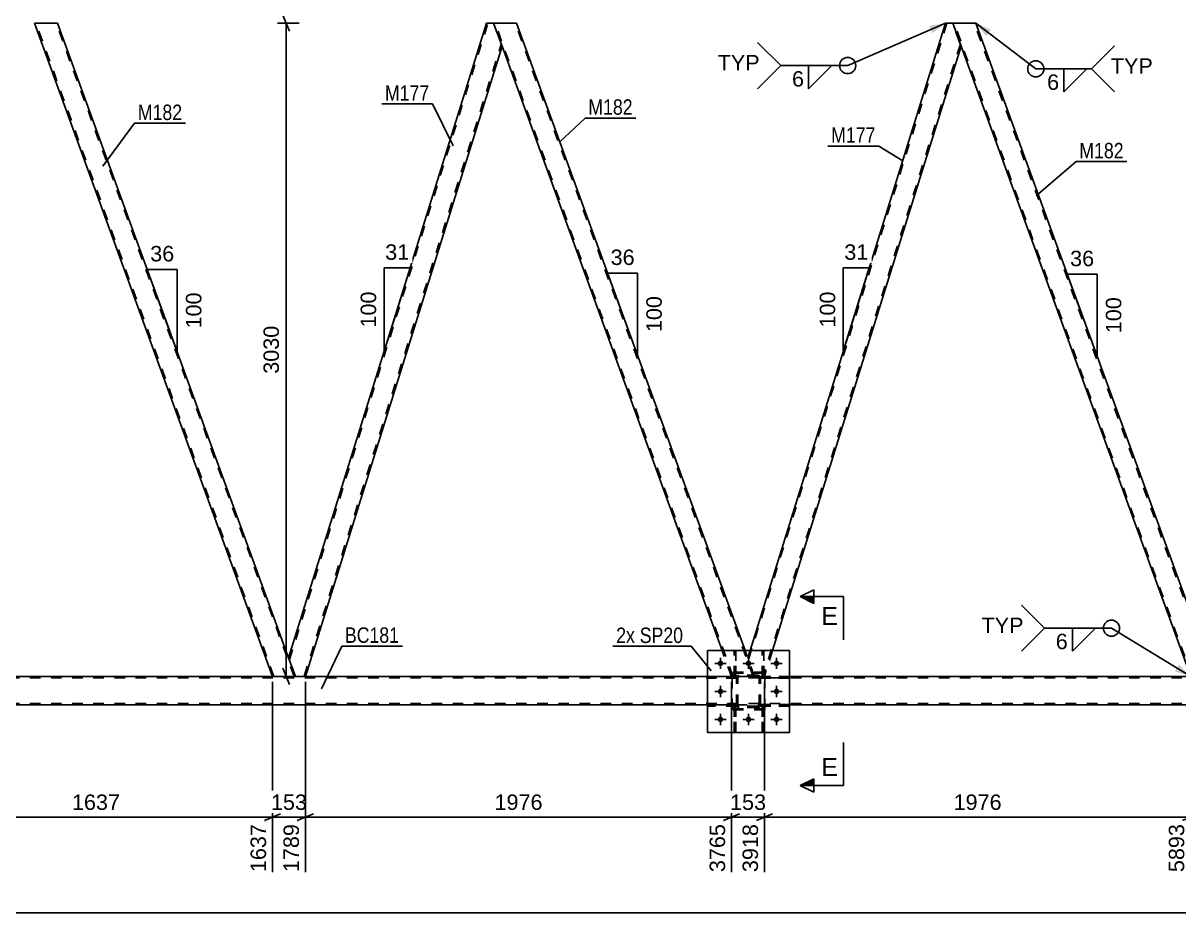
# Model space of a CAD drawing. Header units: millimetres. Extents: x -47 to 794, y -421 to 173.
# Drawn here: x 62.9 to 277.2, y -167.1 to -2 of the extents above; entities that cross this region are included whole.
import ezdxf

# ---------------------------------------------------------------- set-up
doc = ezdxf.new("R2010")
doc.units = ezdxf.units.MM
doc.linetypes.add('DXK_LINE_DOT2', pattern=[3.9198, 1.9599, -1.9599])
doc.linetypes.add('DXK_LINE_DOT3', pattern=[5.9187, 2.979, -0.9799, 0.9799, -0.9799])
doc.styles.add('Arial', font='arial.ttf', dxfattribs={"height": 0.2})
doc.styles.add('Arial Narrow', font='ARIALN.TTF', dxfattribs={"height": 0.2})

# ---------------------------------------------------------------- blocks, each defined once
blk = doc.blocks.new('Bolt-203724041-3542 - 3466')
at = {"linetype": 'Continuous'}
for points in [[(192.7, -120.8, -1), (191.66, -120.8, -1)], [(197.9, -120.8, -1), (196.86, -120.8, -1)], [(203.1, -120.8, -1), (202.06, -120.8, -1)], [(192.7, -126, -1), (191.66, -126, -1)], [(203.1, -126, -1), (202.06, -126, -1)], [(192.7, -131.2, -1), (191.66, -131.2, -1)], [(197.9, -131.2, -1), (196.86, -131.2, -1)], [(203.1, -131.2, -1), (202.06, -131.2, -1)]]:
    blk.add_hatch(color=1, dxfattribs=at).paths.add_polyline_path(points)
at = {"color": 1, "linetype": 'Continuous'}
for p, q in [((192.18, -119.76), (192.18, -121.84)), ((197.38, -119.76), (197.38, -121.84)), ((202.58, -119.76), (202.58, -121.84)), ((193.22, -120.8), (191.14, -120.8)), ((198.42, -120.8), (196.34, -120.8)), ((203.62, -120.8), (201.54, -120.8)), ((193.22, -126), (191.14, -126)), ((192.18, -124.96), (192.18, -127.04)), ((203.62, -126), (201.54, -126)), ((202.58, -124.96), (202.58, -127.04)), ((192.18, -130.16), (192.18, -132.24)), ((197.38, -130.16), (197.38, -132.24)), ((202.58, -130.16), (202.58, -132.24)), ((193.22, -131.2), (191.14, -131.2)), ((198.42, -131.2), (196.34, -131.2)), ((203.62, -131.2), (201.54, -131.2))]:
    blk.add_line(p, q, dxfattribs=at)
blk = doc.blocks.new('Bolt-203724041-3543 - 3466')
at = {"color": 1, "linetype": 'Continuous'}
for p, q in [((192.18, -119.76), (192.18, -120.45)), ((197.38, -119.76), (197.38, -120.45)), ((202.58, -119.76), (202.58, -120.45)), ((191.14, -120.8), (191.83, -120.8)), ((192.18, -121.84), (192.18, -121.14)), ((193.22, -120.8), (192.53, -120.8)), ((196.34, -120.8), (197.03, -120.8)), ((197.38, -121.84), (197.38, -121.14)), ((198.42, -120.8), (197.73, -120.8)), ((201.54, -120.8), (202.23, -120.8)), ((202.58, -121.84), (202.58, -121.14)), ((203.62, -120.8), (202.93, -120.8)), ((191.14, -126), (191.83, -126)), ((192.18, -124.96), (192.18, -125.65)), ((192.18, -127.04), (192.18, -126.34)), ((193.22, -126), (192.53, -126)), ((201.54, -126), (202.23, -126)), ((202.58, -124.96), (202.58, -125.65)), ((202.58, -127.04), (202.58, -126.34)), ((203.62, -126), (202.93, -126)), ((192.18, -130.16), (192.18, -130.85)), ((197.38, -130.16), (197.38, -130.85)), ((202.58, -130.16), (202.58, -130.85)), ((191.14, -131.2), (191.83, -131.2)), ((192.18, -132.24), (192.18, -131.54)), ((193.22, -131.2), (192.53, -131.2)), ((196.34, -131.2), (197.03, -131.2)), ((197.38, -132.24), (197.38, -131.54)), ((198.42, -131.2), (197.73, -131.2)), ((201.54, -131.2), (202.23, -131.2)), ((202.58, -132.24), (202.58, -131.54)), ((203.62, -131.2), (202.93, -131.2))]:
    blk.add_line(p, q, dxfattribs=at)
blk = doc.blocks.new('Part-203724041-3558 - 3466')
at = {"color": 2, "linetype": 'Continuous'}
for p, q in [((189.78, -123.22), (43.64, -123.22)), ((445.19, -123.22), (204.98, -123.22)), ((189.78, -128.5), (43.64, -128.5)), ((445.19, -128.5), (204.98, -128.5))]:
    blk.add_line(p, q, dxfattribs=at)
at = {"color": 7, "linetype": 'DXK_LINE_DOT2'}
for p, q in [((728.53, -123.46), (43.64, -123.46)), ((204.98, -123.22), (189.78, -123.22)), ((728.53, -128.26), (43.64, -128.26)), ((204.98, -128.5), (189.78, -128.5))]:
    blk.add_line(p, q, dxfattribs=at)
blk = doc.blocks.new('Part-203724041-3882 - 3466')
at = {"color": 7, "linetype": 'DXK_LINE_DOT2'}
for p, q in [((234.19, -2), (197.37, -120.12)), ((236.67, -5.88), (200.09, -123.22)), ((197.66, -118.4), (197.23, -119.75)), ((198.5, -123.22), (197.23, -119.75)), ((201.85, -118.4), (200.34, -123.22)), ((200.34, -123.22), (198.5, -123.22))]:
    blk.add_line(p, q, dxfattribs=at)
at = {"color": 2, "linetype": 'Continuous'}
for p, q in [((233.94, -2), (197.66, -118.4)), ((235.25, -2), (233.94, -2)), ((236.8, -6.25), (235.25, -2)), ((236.8, -6.25), (201.85, -118.4))]:
    blk.add_line(p, q, dxfattribs=at)
blk = doc.blocks.new('Part-203724041-3922 - 3466')
at = {"color": 2, "linetype": 'Continuous'}
for p, q in [((154.38, -2), (150.12, -2)), ((154.38, -2), (196.74, -118.4)), ((192.48, -118.4), (151.67, -6.25))]:
    blk.add_line(p, q, dxfattribs=at)
at = {"color": 7, "linetype": 'DXK_LINE_DOT2'}
for p, q in [((150.12, -2), (151.67, -6.25)), ((194.5, -123.22), (150.38, -2)), ((150.38, -2), (150.4, -2)), ((198.24, -123.22), (154.12, -2)), ((194.24, -123.22), (192.48, -118.4)), ((198.5, -123.22), (196.74, -118.4)), ((198.5, -123.22), (194.24, -123.22))]:
    blk.add_line(p, q, dxfattribs=at)
blk = doc.blocks.new('Part-203724041-3807 - 3466')
at = {"color": 2, "linetype": 'Continuous'}
for p, q in [((204.98, -118.4), (189.78, -118.4)), ((189.78, -133.6), (189.78, -118.4)), ((204.98, -133.6), (204.98, -118.4)), ((204.98, -133.6), (189.78, -133.6))]:
    blk.add_line(p, q, dxfattribs=at)
blk = doc.blocks.new('Part-203724041-3812 - 3466')
at = {"color": 7, "linetype": 'DXK_LINE_DOT2'}
for p, q in [((189.78, -118.4), (204.98, -118.4)), ((189.78, -118.4), (189.78, -133.6)), ((204.98, -118.4), (204.98, -133.6)), ((189.78, -133.6), (204.98, -133.6))]:
    blk.add_line(p, q, dxfattribs=at)
blk = doc.blocks.new('Part-203724041-3813 - 3466')
at = {"color": 7, "linetype": 'DXK_LINE_DOT2'}
for p, q in [((199.58, -123.55), (199.58, -123.23)), ((199.58, -123.23), (204.98, -123.23)), ((204.98, -123.55), (199.58, -123.55)), ((200.18, -123.55), (200.18, -123.23)), ((204.98, -123.23), (204.98, -123.55))]:
    blk.add_line(p, q, dxfattribs=at)
blk = doc.blocks.new('Part-203724041-3814 - 3466')
at = {"color": 7, "linetype": 'DXK_LINE_DOT2'}
for p, q in [((199.58, -128.75), (199.58, -128.43)), ((199.58, -128.43), (204.98, -128.43)), ((200.18, -128.75), (200.18, -128.43)), ((204.98, -128.43), (204.98, -128.75)), ((204.98, -128.75), (199.58, -128.75))]:
    blk.add_line(p, q, dxfattribs=at)
blk = doc.blocks.new('Part-203724041-3815 - 3466')
at = {"color": 7, "linetype": 'DXK_LINE_DOT2'}
for p, q in [((195.18, -123.23), (189.78, -123.23)), ((189.78, -123.55), (189.78, -123.23)), ((195.18, -123.55), (189.78, -123.55)), ((194.58, -123.55), (194.58, -123.23)), ((195.18, -123.23), (195.18, -123.55))]:
    blk.add_line(p, q, dxfattribs=at)
blk = doc.blocks.new('Part-203724041-3816 - 3466')
at = {"color": 7, "linetype": 'DXK_LINE_DOT2'}
for p, q in [((195.18, -128.43), (189.78, -128.43)), ((189.78, -128.75), (189.78, -128.43)), ((194.58, -128.75), (194.58, -128.43)), ((195.18, -128.43), (195.18, -128.75)), ((195.18, -128.75), (189.78, -128.75))]:
    blk.add_line(p, q, dxfattribs=at)
blk = doc.blocks.new('Part-203724041-3817 - 3466')
at = {"color": 2, "linetype": 'Continuous'}
for p, q in [((199.93, -118.4), (199.93, -118.39)), ((200.25, -118.39), (199.93, -118.39)), ((200.25, -118.4), (200.25, -118.39))]:
    blk.add_line(p, q, dxfattribs=at)
at = {"color": 7, "linetype": 'DXK_LINE_DOT2'}
for p, q in [((199.93, -123.24), (199.93, -118.4)), ((200.25, -123.24), (200.25, -118.4)), ((199.93, -122.64), (200.25, -122.64)), ((200.25, -123.24), (199.93, -123.24))]:
    blk.add_line(p, q, dxfattribs=at)
blk = doc.blocks.new('Part-203724041-3818 - 3466')
at = {"color": 2, "linetype": 'Continuous'}
for p, q in [((194.73, -118.4), (194.73, -118.39)), ((195.05, -118.39), (194.73, -118.39)), ((195.05, -118.4), (195.05, -118.39))]:
    blk.add_line(p, q, dxfattribs=at)
at = {"color": 7, "linetype": 'DXK_LINE_DOT2'}
for p, q in [((194.73, -123.24), (194.73, -118.4)), ((195.05, -123.24), (195.05, -118.4)), ((194.73, -122.64), (195.05, -122.64)), ((195.05, -123.24), (194.73, -123.24))]:
    blk.add_line(p, q, dxfattribs=at)
blk = doc.blocks.new('Part-203724041-3819 - 3466')
at = {"color": 7, "linetype": 'DXK_LINE_DOT2'}
for p, q in [((200.25, -128.76), (199.93, -128.76)), ((199.93, -128.76), (199.93, -133.59)), ((199.93, -129.36), (200.25, -129.36)), ((200.25, -133.59), (200.25, -128.76)), ((199.93, -133.59), (200.25, -133.59))]:
    blk.add_line(p, q, dxfattribs=at)
blk = doc.blocks.new('Part-203724041-3820 - 3466')
at = {"color": 7, "linetype": 'DXK_LINE_DOT2'}
for p, q in [((195.05, -128.76), (194.73, -128.76)), ((194.73, -128.76), (194.73, -133.59)), ((194.73, -129.36), (195.05, -129.36)), ((195.05, -133.59), (195.05, -128.76)), ((194.73, -133.59), (195.05, -133.59))]:
    blk.add_line(p, q, dxfattribs=at)
blk = doc.blocks.new('Part-203724041-3821 - 3466')
at = {"color": 7, "linetype": 'DXK_LINE_DOT2'}
for p, q in [((195.18, -123.48), (195.22, -123.29)), ((195.22, -123.29), (195.18, -123.48)), ((195.18, -128.52), (195.18, -123.48)), ((195.42, -123.48), (195.44, -123.38)), ((195.42, -128.52), (195.42, -123.48)), ((195.44, -123.38), (195.49, -123.31)), ((195.48, -123.03), (195.66, -123)), ((195.66, -123), (195.48, -123.03)), ((195.49, -123.31), (195.57, -123.25)), ((195.57, -123.25), (195.66, -123.24)), ((199.1, -123), (195.66, -123)), ((195.66, -123.24), (199.1, -123.24)), ((199.1, -123), (199.28, -123.03)), ((199.28, -123.03), (199.1, -123)), ((199.1, -123.24), (199.19, -123.25)), ((199.19, -123.25), (199.27, -123.31)), ((199.27, -123.31), (199.32, -123.38)), ((199.32, -123.38), (199.34, -123.48)), ((199.34, -128.52), (199.34, -123.48)), ((199.54, -123.29), (199.58, -123.48)), ((199.58, -123.48), (199.54, -123.29)), ((199.58, -128.52), (199.58, -123.48)), ((195.22, -128.7), (195.18, -128.52)), ((195.18, -128.52), (195.22, -128.7)), ((195.44, -128.61), (195.42, -128.52)), ((199.34, -128.52), (199.32, -128.61)), ((199.58, -128.52), (199.54, -128.7)), ((199.54, -128.7), (199.58, -128.52)), ((195.49, -128.69), (195.44, -128.61)), ((195.66, -129), (195.48, -128.96)), ((195.48, -128.96), (195.66, -129)), ((195.57, -128.74), (195.49, -128.69)), ((195.66, -128.76), (195.57, -128.74)), ((199.1, -128.76), (195.66, -128.76)), ((199.1, -129), (195.66, -129)), ((199.19, -128.74), (199.1, -128.76)), ((199.28, -128.96), (199.1, -129)), ((199.1, -129), (199.28, -128.96)), ((199.27, -128.69), (199.19, -128.74)), ((199.32, -128.61), (199.27, -128.69))]:
    blk.add_line(p, q, dxfattribs=at)
at = {"color": 7, "linetype": 'DXK_LINE_DOT3'}
blk.add_line((197.38, -126), (197.38, -126), dxfattribs=at)
at = {"color": 7, "linetype": 'DXK_LINE_DOT2'}
for centre, start, end in [((195.66, -123.48), 112.5, 157.5), ((195.66, -123.48), 112.5, 157.5), ((199.1, -123.48), 22.5, 67.5), ((199.1, -123.48), 22.5, 67.5), ((195.66, -128.52), 202.5, 247.5), ((195.66, -128.52), 202.5, 247.5), ((199.1, -128.52), 292.5, 337.5), ((199.1, -128.52), 292.5, 337.5)]:
    blk.add_arc(centre, 0.48, start, end, dxfattribs=at)
blk = doc.blocks.new('Part-203724041-3822 - 3466')
at = {"color": 7, "linetype": 'DXK_LINE_DOT2'}
for p, q in [((204.98, -123.23), (199.58, -123.23)), ((199.58, -123.23), (199.58, -123.55)), ((199.58, -123.55), (204.98, -123.55)), ((200.18, -123.55), (200.18, -123.23)), ((204.98, -123.55), (204.98, -123.23))]:
    blk.add_line(p, q, dxfattribs=at)
blk = doc.blocks.new('Part-203724041-3823 - 3466')
at = {"color": 7, "linetype": 'DXK_LINE_DOT2'}
for p, q in [((204.98, -128.43), (199.58, -128.43)), ((199.58, -128.43), (199.58, -128.75)), ((200.18, -128.75), (200.18, -128.43)), ((204.98, -128.75), (204.98, -128.43)), ((199.58, -128.75), (204.98, -128.75))]:
    blk.add_line(p, q, dxfattribs=at)
blk = doc.blocks.new('Part-203724041-3824 - 3466')
at = {"color": 7, "linetype": 'DXK_LINE_DOT2'}
for p, q in [((195.18, -123.23), (189.78, -123.23)), ((189.78, -123.23), (189.78, -123.55)), ((195.18, -123.55), (189.78, -123.55)), ((194.58, -123.55), (194.58, -123.23)), ((195.18, -123.55), (195.18, -123.23))]:
    blk.add_line(p, q, dxfattribs=at)
blk = doc.blocks.new('Part-203724041-3825 - 3466')
at = {"color": 7, "linetype": 'DXK_LINE_DOT2'}
for p, q in [((195.18, -128.43), (189.78, -128.43)), ((189.78, -128.43), (189.78, -128.75)), ((194.58, -128.75), (194.58, -128.43)), ((195.18, -128.75), (195.18, -128.43)), ((195.18, -128.75), (189.78, -128.75))]:
    blk.add_line(p, q, dxfattribs=at)
blk = doc.blocks.new('Part-203724041-3826 - 3466')
at = {"color": 7, "linetype": 'DXK_LINE_DOT2'}
for p, q in [((199.93, -123.24), (199.93, -118.39)), ((199.93, -118.39), (200.25, -118.39)), ((200.25, -118.39), (200.25, -123.24)), ((199.93, -122.64), (200.25, -122.64)), ((200.25, -123.24), (199.93, -123.24))]:
    blk.add_line(p, q, dxfattribs=at)
blk = doc.blocks.new('Part-203724041-3827 - 3466')
at = {"color": 7, "linetype": 'DXK_LINE_DOT2'}
for p, q in [((194.73, -123.24), (194.73, -118.39)), ((194.73, -118.39), (195.05, -118.39)), ((195.05, -118.39), (195.05, -123.24)), ((194.73, -122.64), (195.05, -122.64)), ((195.05, -123.24), (194.73, -123.24))]:
    blk.add_line(p, q, dxfattribs=at)
blk = doc.blocks.new('Part-203724041-3828 - 3466')
at = {"color": 7, "linetype": 'DXK_LINE_DOT2'}
for p, q in [((199.93, -133.59), (199.93, -128.76)), ((199.93, -128.76), (200.25, -128.76)), ((199.93, -129.36), (200.25, -129.36)), ((200.25, -128.76), (200.25, -133.59)), ((200.25, -133.59), (199.93, -133.59))]:
    blk.add_line(p, q, dxfattribs=at)
blk = doc.blocks.new('Part-203724041-3829 - 3466')
at = {"color": 7, "linetype": 'DXK_LINE_DOT2'}
for p, q in [((194.73, -133.59), (194.73, -128.76)), ((194.73, -128.76), (195.05, -128.76)), ((194.73, -129.36), (195.05, -129.36)), ((195.05, -128.76), (195.05, -133.59)), ((195.05, -133.59), (194.73, -133.59))]:
    blk.add_line(p, q, dxfattribs=at)
blk = doc.blocks.new('Part-203724041-3830 - 3466')
at = {"color": 7, "linetype": 'DXK_LINE_DOT2'}
for p, q in [((195.18, -123.48), (195.22, -123.29)), ((195.22, -123.29), (195.18, -123.48)), ((195.18, -128.52), (195.18, -123.48)), ((195.42, -123.48), (195.44, -123.38)), ((195.42, -128.52), (195.42, -123.48)), ((195.44, -123.38), (195.49, -123.31)), ((195.48, -123.03), (195.66, -123)), ((195.66, -123), (195.48, -123.03)), ((195.49, -123.31), (195.57, -123.25)), ((195.57, -123.25), (195.66, -123.24)), ((199.1, -123), (195.66, -123)), ((195.66, -123.24), (199.1, -123.24)), ((199.1, -123), (199.28, -123.03)), ((199.28, -123.03), (199.1, -123)), ((199.1, -123.24), (199.19, -123.25)), ((199.19, -123.25), (199.27, -123.31)), ((199.27, -123.31), (199.32, -123.38)), ((199.32, -123.38), (199.34, -123.48)), ((199.34, -128.52), (199.34, -123.48)), ((199.54, -123.29), (199.58, -123.48)), ((199.58, -123.48), (199.54, -123.29)), ((199.58, -128.52), (199.58, -123.48)), ((195.22, -128.7), (195.18, -128.52)), ((195.18, -128.52), (195.22, -128.7)), ((195.44, -128.61), (195.42, -128.52)), ((199.34, -128.52), (199.32, -128.61)), ((199.58, -128.52), (199.54, -128.7)), ((199.54, -128.7), (199.58, -128.52)), ((195.49, -128.69), (195.44, -128.61)), ((195.66, -129), (195.48, -128.96)), ((195.48, -128.96), (195.66, -129)), ((195.57, -128.74), (195.49, -128.69)), ((195.66, -128.76), (195.57, -128.74)), ((199.1, -128.76), (195.66, -128.76)), ((199.1, -129), (195.66, -129)), ((199.19, -128.74), (199.1, -128.76)), ((199.28, -128.96), (199.1, -129)), ((199.1, -129), (199.28, -128.96)), ((199.27, -128.69), (199.19, -128.74)), ((199.32, -128.61), (199.27, -128.69))]:
    blk.add_line(p, q, dxfattribs=at)
at = {"color": 7, "linetype": 'DXK_LINE_DOT3'}
blk.add_line((197.38, -126), (197.38, -126), dxfattribs=at)
at = {"color": 7, "linetype": 'DXK_LINE_DOT2'}
for centre, start, end in [((195.66, -123.48), 112.5, 157.5), ((195.66, -123.48), 112.5, 157.5), ((199.1, -123.48), 22.5, 67.5), ((199.1, -123.48), 22.5, 67.5), ((195.66, -128.52), 202.5, 247.5), ((195.66, -128.52), 202.5, 247.5), ((199.1, -128.52), 292.5, 337.5), ((199.1, -128.52), 292.5, 337.5)]:
    blk.add_arc(centre, 0.48, start, end, dxfattribs=at)
blk = doc.blocks.new('Part-203724041-3831 - 3466')
at = {"color": 7, "linetype": 'DXK_LINE_DOT2'}
for p, q in [((200.38, -122.46), (194.38, -122.46)), ((194.38, -129.26), (194.38, -122.46)), ((200.38, -129.26), (200.38, -122.46)), ((200.38, -129.26), (194.38, -129.26))]:
    blk.add_line(p, q, dxfattribs=at)
blk = doc.blocks.new('Part-203724041-3832 - 3466')
at = {"color": 7, "linetype": 'DXK_LINE_DOT2'}
for p, q in [((200.38, -122.59), (194.38, -122.59)), ((194.38, -129.39), (194.38, -122.59)), ((200.38, -129.39), (200.38, -122.59)), ((200.38, -129.39), (194.38, -129.39))]:
    blk.add_line(p, q, dxfattribs=at)
blk = doc.blocks.new('Part-203724041-3887 - 3466')
at = {"color": 2, "linetype": 'Continuous'}
for p, q in [((112.1, -119.75), (148.8, -2)), ((150.12, -2), (148.8, -2)), ((150.12, -2), (151.67, -6.25)), ((115.21, -123.22), (151.67, -6.25)), ((113.36, -123.22), (112.1, -119.75))]:
    blk.add_line(p, q, dxfattribs=at)
at = {"color": 7, "linetype": 'DXK_LINE_DOT2'}
for p, q in [((112.24, -120.12), (149.05, -2)), ((114.96, -123.22), (151.53, -5.88)), ((115.21, -123.22), (113.36, -123.22))]:
    blk.add_line(p, q, dxfattribs=at)
blk = doc.blocks.new('Part-203724041-3917 - 3466')
at = {"color": 2, "linetype": 'Continuous'}
for p, q in [((239.51, -2), (235.25, -2)), ((239.51, -2), (282.37, -119.75)), ((279.38, -123.22), (236.8, -6.25))]:
    blk.add_line(p, q, dxfattribs=at)
at = {"color": 7, "linetype": 'DXK_LINE_DOT2'}
for p, q in [((236.53, -5.51), (235.25, -2)), ((279.63, -123.22), (235.51, -2)), ((235.51, -2), (235.53, -2)), ((283.38, -123.22), (239.26, -2)), ((236.8, -6.25), (236.53, -5.51)), ((283.63, -123.22), (282.37, -119.75)), ((283.63, -123.22), (279.38, -123.22))]:
    blk.add_line(p, q, dxfattribs=at)
blk = doc.blocks.new('Part-203724041-3927 - 3466')
at = {"color": 2, "linetype": 'Continuous'}
for p, q in [((109.11, -123.22), (64.99, -2)), ((64.99, -2), (69.24, -2)), ((69.24, -2), (112.1, -119.75))]:
    blk.add_line(p, q, dxfattribs=at)
at = {"color": 7, "linetype": 'DXK_LINE_DOT2'}
for p, q in [((109.36, -123.22), (65.24, -2)), ((65.24, -2), (65.26, -2)), ((113.11, -123.22), (68.99, -2)), ((113.36, -123.22), (112.1, -119.75)), ((113.36, -123.22), (109.11, -123.22))]:
    blk.add_line(p, q, dxfattribs=at)
blk = doc.blocks.new('AngleDimension-203724041-11781 - 3466')
at = {"color": 7, "linetype": 'Continuous'}
for p, q in [((174.28, -56.67), (171.26, -48.38)), ((176.8, -48.38), (171.26, -48.38)), ((176.8, -63.61), (171.26, -48.38)), ((176.8, -63.61), (176.8, -48.38))]:
    blk.add_line(p, q, dxfattribs=at)
at = {"color": 0}
for points in [[(176.85, -47.48), (176.85, -43.28), (171.21, -43.28), (171.21, -47.48)], [(181.9, -52.06), (177.7, -52.06), (177.7, -59.93), (181.9, -59.93)]]:
    blk.add_wipeout(points, dxfattribs=at)
at = {"color": 3, "style": 'Arial'}
blk.add_text('36', height=2.865, dxfattribs=at).set_placement((171.81, -46.88))
blk.add_text('100', height=2.865, rotation=90.0002, dxfattribs=at).set_placement((181.3, -59.33))
blk = doc.blocks.new('AngleDimension-203724041-5139 - 3466')
at = {"color": 7, "linetype": 'Continuous'}
for p, q in [((129.82, -47.42), (134.64, -47.42)), ((129.82, -62.89), (134.64, -47.42)), ((129.82, -62.89), (129.82, -47.42)), ((130.42, -60.99), (134.64, -47.42))]:
    blk.add_line(p, q, dxfattribs=at)
at = {"color": 0}
for points in [[(135.06, -46.52), (135.06, -42.32), (129.41, -42.32), (129.41, -46.52)], [(128.92, -51.22), (124.72, -51.22), (124.72, -59.09), (128.92, -59.09)]]:
    blk.add_wipeout(points, dxfattribs=at)
at = {"color": 3, "style": 'Arial'}
blk.add_text('31', height=2.865, dxfattribs=at).set_placement((130.01, -45.92))
blk.add_text('100', height=2.865, rotation=90.0002, dxfattribs=at).set_placement((128.32, -58.49))
blk = doc.blocks.new('StraightDimension-203724041-3965 - 3466')
at = {"color": 7, "linetype": 'Continuous'}
for p, q in [((109.11, -124.22), (109.11, -159.53)), ((43.64, -129.5), (43.64, -152.86)), ((45.14, -148.74), (42.14, -149.94)), ((43.64, -149.34), (109.11, -149.34)), ((107.61, -149.94), (110.61, -148.74))]:
    blk.add_line(p, q, dxfattribs=at)
at = {"color": 0}
blk.add_wipeout([(81.42, -148.59), (81.42, -144.39), (71.32, -144.39), (71.32, -148.59)], dxfattribs=at)
at = {"color": 0, "linetype": 'Continuous'}
for points in [[(43.04, -150.04), (38.84, -150.04), (38.84, -153.46), (43.04, -153.46)], [(108.51, -150.04), (104.31, -150.04), (104.31, -160.13), (108.51, -160.13)]]:
    blk.add_wipeout(points, dxfattribs=at)
at = {"color": 3, "style": 'Arial'}
blk.add_text('1637', height=2.865, dxfattribs=at).set_placement((71.92, -147.99))
at = {"color": 3, "linetype": 'Continuous', "style": 'Arial'}
for s, height, p in [('0', 2.87, (42.44, -152.86)), ('1637', 2.865, (107.91, -159.53))]:
    blk.add_text(s, height=height, rotation=90.0002, dxfattribs=at).set_placement(p)
blk = doc.blocks.new('StraightDimension-203724041-3980 - 3466')
at = {"color": 7, "linetype": 'Continuous'}
for p, q in [((109.11, -124.22), (109.11, -159.53)), ((115.21, -124.22), (115.21, -159.53)), ((107.61, -149.94), (110.61, -148.74)), ((109.11, -149.34), (115.21, -149.34)), ((116.71, -148.74), (113.71, -149.94))]:
    blk.add_line(p, q, dxfattribs=at)
at = {"color": 0}
blk.add_wipeout([(116.09, -148.59), (116.09, -144.39), (108.22, -144.39), (108.22, -148.59)], dxfattribs=at)
at = {"color": 0, "linetype": 'Continuous'}
blk.add_wipeout([(114.61, -150.04), (110.41, -150.04), (110.41, -160.13), (114.61, -160.13)], dxfattribs=at)
at = {"color": 3, "style": 'Arial'}
blk.add_text('153', height=2.865, dxfattribs=at).set_placement((108.82, -147.99))
at = {"color": 3, "linetype": 'Continuous', "style": 'Arial'}
blk.add_text('1789', height=2.865, rotation=90.0002, dxfattribs=at).set_placement((114.01, -159.53))
blk = doc.blocks.new('StraightDimension-203724041-4004 - 3466')
at = {"color": 7, "linetype": 'Continuous'}
for p, q in [((115.21, -124.22), (115.21, -159.53)), ((194.24, -124.22), (194.24, -159.53)), ((116.71, -148.74), (113.71, -149.94)), ((115.21, -149.34), (194.24, -149.34)), ((192.74, -149.94), (195.74, -148.74))]:
    blk.add_line(p, q, dxfattribs=at)
at = {"color": 0}
blk.add_wipeout([(159.77, -148.59), (159.77, -144.39), (149.68, -144.39), (149.68, -148.59)], dxfattribs=at)
at = {"color": 0, "linetype": 'Continuous'}
blk.add_wipeout([(193.64, -150.04), (189.44, -150.04), (189.44, -160.13), (193.64, -160.13)], dxfattribs=at)
at = {"color": 3, "style": 'Arial'}
blk.add_text('1976', height=2.865, dxfattribs=at).set_placement((150.28, -147.99))
at = {"color": 3, "linetype": 'Continuous', "style": 'Arial'}
blk.add_text('3765', height=2.865, rotation=90.0002, dxfattribs=at).set_placement((193.04, -159.53))
blk = doc.blocks.new('StraightDimension-203724041-4043 - 3466')
at = {"color": 7, "linetype": 'Continuous'}
for p, q in [((200.34, -124.22), (200.34, -159.53)), ((279.38, -124.22), (279.38, -159.53)), ((201.84, -148.74), (198.84, -149.94)), ((200.34, -149.34), (279.38, -149.34)), ((277.88, -149.94), (280.88, -148.74))]:
    blk.add_line(p, q, dxfattribs=at)
at = {"color": 0}
blk.add_wipeout([(244.91, -148.59), (244.91, -144.39), (234.81, -144.39), (234.81, -148.59)], dxfattribs=at)
at = {"color": 0, "linetype": 'Continuous'}
blk.add_wipeout([(278.77, -150.04), (274.57, -150.04), (274.57, -160.13), (278.77, -160.13)], dxfattribs=at)
at = {"color": 3, "style": 'Arial'}
blk.add_text('1976', height=2.865, dxfattribs=at).set_placement((235.41, -147.99))
at = {"color": 3, "linetype": 'Continuous', "style": 'Arial'}
blk.add_text('5893', height=2.865, rotation=90.0002, dxfattribs=at).set_placement((278.18, -159.53))
blk = doc.blocks.new('StraightDimension-203724041-4307 - 3466')
at = {"color": 7, "linetype": 'Continuous'}
for p, q in [((194.24, -124.22), (194.24, -159.53)), ((200.34, -124.22), (200.34, -159.53)), ((192.74, -149.94), (195.74, -148.74)), ((194.24, -149.34), (200.34, -149.34)), ((201.84, -148.74), (198.84, -149.94))]:
    blk.add_line(p, q, dxfattribs=at)
at = {"color": 0}
blk.add_wipeout([(201.23, -148.59), (201.23, -144.39), (193.36, -144.39), (193.36, -148.59)], dxfattribs=at)
at = {"color": 0, "linetype": 'Continuous'}
blk.add_wipeout([(199.74, -150.04), (195.54, -150.04), (195.54, -160.13), (199.74, -160.13)], dxfattribs=at)
at = {"color": 3, "style": 'Arial'}
blk.add_text('153', height=2.865, dxfattribs=at).set_placement((193.96, -147.99))
at = {"color": 3, "linetype": 'Continuous', "style": 'Arial'}
blk.add_text('3918', height=2.865, rotation=90.0002, dxfattribs=at).set_placement((199.14, -159.53))
blk = doc.blocks.new('AngleDimension-203724041-4376 - 3466')
at = {"color": 7, "linetype": 'Continuous'}
for p, q in [((214.96, -47.42), (219.78, -47.42)), ((214.96, -62.89), (219.78, -47.42)), ((214.96, -62.89), (214.96, -47.42)), ((215.55, -60.99), (219.78, -47.42))]:
    blk.add_line(p, q, dxfattribs=at)
at = {"color": 0}
for points in [[(220.19, -46.52), (220.19, -42.32), (214.54, -42.32), (214.54, -46.52)], [(214.06, -51.22), (209.86, -51.22), (209.86, -59.09), (214.06, -59.09)]]:
    blk.add_wipeout(points, dxfattribs=at)
at = {"color": 3, "style": 'Arial'}
blk.add_text('31', height=2.865, dxfattribs=at).set_placement((215.14, -45.92))
blk.add_text('100', height=2.865, rotation=90.0002, dxfattribs=at).set_placement((213.46, -58.49))
blk = doc.blocks.new('StraightDimension-203724041-5165 - 3466')
at = {"color": 7, "linetype": 'Continuous'}
for p, q in [((110.02, -2), (114.05, -2)), ((112.25, -3.5), (111.05, -0.5)), ((111.65, -123.22), (111.65, -2)), ((111.05, -121.72), (112.25, -124.72)), ((99.73, -123.22), (114.05, -123.22))]:
    blk.add_line(p, q, dxfattribs=at)
at = {"color": 0}
blk.add_wipeout([(110.9, -57.56), (106.7, -57.56), (106.7, -67.66), (110.9, -67.66)], dxfattribs=at)
at = {"color": 3, "style": 'Arial'}
blk.add_text('3030', height=2.865, rotation=90.0002, dxfattribs=at).set_placement((110.3, -67.06))
blk = doc.blocks.new('StraightDimension-203724041-5176 - 3466')
at = {"color": 7, "linetype": 'Continuous'}
blk.add_line((-0.64, -167.1), (737.79, -167.1), dxfattribs=at)
blk = doc.blocks.new('AngleDimension-203724041-11766 - 3466')
at = {"color": 7, "linetype": 'Continuous'}
for p, q in [((90.05, -59.17), (85.88, -47.71)), ((91.42, -47.71), (85.88, -47.71)), ((91.42, -62.94), (85.88, -47.71)), ((91.42, -62.94), (91.42, -47.71))]:
    blk.add_line(p, q, dxfattribs=at)
at = {"color": 0}
for points in [[(91.48, -46.81), (91.48, -42.61), (85.83, -42.61), (85.83, -46.81)], [(96.52, -51.39), (92.32, -51.39), (92.32, -59.26), (96.52, -59.26)]]:
    blk.add_wipeout(points, dxfattribs=at)
at = {"color": 3, "style": 'Arial'}
blk.add_text('36', height=2.865, dxfattribs=at).set_placement((86.43, -46.21))
blk.add_text('100', height=2.865, rotation=90.0002, dxfattribs=at).set_placement((95.92, -58.66))
blk = doc.blocks.new('AngleDimension-203724041-11795 - 3466')
at = {"color": 7, "linetype": 'Continuous'}
for p, q in [((258.84, -55.1), (256.47, -48.6)), ((262.01, -48.6), (256.47, -48.6)), ((262.01, -63.82), (256.47, -48.6)), ((262.01, -63.82), (262.01, -48.6))]:
    blk.add_line(p, q, dxfattribs=at)
at = {"color": 0}
for points in [[(262.07, -47.7), (262.07, -43.5), (256.42, -43.5), (256.42, -47.7)], [(267.11, -52.27), (262.91, -52.27), (262.91, -60.14), (267.11, -60.14)]]:
    blk.add_wipeout(points, dxfattribs=at)
at = {"color": 3, "style": 'Arial'}
blk.add_text('36', height=2.865, dxfattribs=at).set_placement((257.02, -47.1))
blk.add_text('100', height=2.865, rotation=90.0002, dxfattribs=at).set_placement((266.51, -59.54))
blk = doc.blocks.new('Mark-203724041-3878 - 3466')
at = {"color": 0}
blk.add_wipeout([(220.92, -24.21), (220.92, -21.21), (212.7, -21.21), (212.7, -24.21)], dxfattribs=at)
blk.add_wipeout([(220.92, -24.21), (220.92, -21.21), (212.7, -21.21), (212.7, -24.21)], dxfattribs=at)
at = {"color": 30, "linetype": 'Continuous'}
for p in [(212.1, -24.81), (226.03, -27.54)]:
    blk.add_line(p, (221.52, -24.81), dxfattribs=at)
at = {"color": 3, "style": 'Arial Narrow'}
blk.add_text('M177', height=2.863, dxfattribs=at).set_placement((212.7, -24.21))
blk = doc.blocks.new('Mark-203724041-3554 - 3466')
at = {"color": 0}
blk.add_wipeout([(132.59, -116.99), (132.59, -113.99), (122.54, -113.99), (122.54, -116.99)], dxfattribs=at)
blk.add_wipeout([(132.59, -116.99), (132.59, -113.99), (122.54, -113.99), (122.54, -116.99)], dxfattribs=at)
at = {"color": 30, "linetype": 'Continuous'}
for p, q in [((118.22, -125.51), (121.94, -117.59)), ((121.94, -117.59), (133.19, -117.59))]:
    blk.add_line(p, q, dxfattribs=at)
at = {"color": 3, "style": 'Arial Narrow'}
blk.add_text('BC181', height=2.863, dxfattribs=at).set_placement((122.54, -116.99))
blk = doc.blocks.new('WeldMark-203724041-11891 - 3466')
at = {"linetype": 'Continuous'}
blk.add_hatch(color=30, dxfattribs=at).paths.add_polyline_path([(241.44, -4.42), (239.51, -2), (242.35, -3.22)])
at = {"color": 30, "linetype": 'Continuous'}
blk.add_line((239.51, -2), (250.65, -10.49), dxfattribs=at)
at = {"color": 3, "linetype": 'Continuous'}
for q in [(265.26, -6.2), (265.26, -14.77)]:
    blk.add_line((260.97, -10.49), q, dxfattribs=at)
blk.add_arc((250.65, -10.49), 1.5, 90, 270, dxfattribs=at)
at = {"color": 0}
blk.add_wipeout([(255.17, -14.59), (255.17, -11.19), (252.55, -11.19), (252.55, -14.59)], dxfattribs=at)
at = {"color": 30, "linetype": 'Continuous'}
blk.add_line((250.65, -10.49), (260.97, -10.49), dxfattribs=at)
at = {"color": 3, "linetype": 'Continuous'}
for p, q in [((255.83, -10.49), (260.11, -10.49)), ((260.11, -10.49), (255.83, -14.77)), ((255.83, -14.77), (255.83, -10.49))]:
    blk.add_line(p, q, dxfattribs=at)
blk.add_arc((250.65, -10.49), 1.5, 270, 90, dxfattribs=at)
at = {"color": 3, "style": 'Arial'}
blk.add_text('6', height=2.87, dxfattribs=at).set_placement((252.75, -14.39))
at = {"color": 0, "linetype": 'Continuous'}
blk.add_wipeout([(272.34, -11.39), (272.34, -8.39), (264.57, -8.39), (264.57, -11.39)], dxfattribs=at)
blk.add_wipeout([(272.34, -11.39), (272.34, -8.39), (264.57, -8.39), (264.57, -11.39)], dxfattribs=at)
at = {"color": 3, "linetype": 'Continuous', "style": 'Arial'}
blk.add_text('TYP', height=2.865, dxfattribs=at).set_placement((264.57, -11.39))
blk = doc.blocks.new('Mark-203724041-3918 - 3466')
at = {"color": 0}
blk.add_wipeout([(175.9, -19.01), (175.9, -16.01), (167.68, -16.01), (167.68, -19.01)], dxfattribs=at)
blk.add_wipeout([(175.9, -19.01), (175.9, -16.01), (167.68, -16.01), (167.68, -19.01)], dxfattribs=at)
at = {"color": 30, "linetype": 'Continuous'}
for p, q in [((162.39, -24.02), (167.08, -19.61)), ((167.08, -19.61), (176.5, -19.61))]:
    blk.add_line(p, q, dxfattribs=at)
at = {"color": 3, "style": 'Arial Narrow'}
blk.add_text('M182', height=2.863, dxfattribs=at).set_placement((167.68, -19.01))
blk = doc.blocks.new('WeldMark-203724041-11878 - 3466')
at = {"linetype": 'Continuous'}
blk.add_hatch(color=30, dxfattribs=at).paths.add_polyline_path([(230.89, -2.51), (233.94, -2), (231.48, -3.88)])
at = {"color": 30, "linetype": 'Continuous'}
blk.add_line((233.94, -2), (215.77, -9.88), dxfattribs=at)
at = {"color": 3, "linetype": 'Continuous'}
for q in [(199.06, -5.6), (199.06, -14.17)]:
    blk.add_line((203.35, -9.88), q, dxfattribs=at)
for start, end in [(90, 270), (270, 90)]:
    blk.add_arc((215.77, -9.88), 1.5, start, end, dxfattribs=at)
at = {"color": 0}
blk.add_wipeout([(207.87, -13.98), (207.87, -10.58), (205.25, -10.58), (205.25, -13.98)], dxfattribs=at)
at = {"color": 30, "linetype": 'Continuous'}
blk.add_line((203.35, -9.88), (215.77, -9.88), dxfattribs=at)
at = {"color": 3, "linetype": 'Continuous'}
for p, q in [((208.53, -9.88), (212.82, -9.88)), ((212.82, -9.88), (208.53, -14.17)), ((208.53, -14.17), (208.53, -9.88))]:
    blk.add_line(p, q, dxfattribs=at)
at = {"color": 3, "style": 'Arial'}
blk.add_text('6', height=2.87, dxfattribs=at).set_placement((205.45, -13.78))
at = {"color": 0, "linetype": 'Continuous'}
blk.add_wipeout([(199.45, -10.78), (199.45, -7.78), (191.67, -7.78), (191.67, -10.78)], dxfattribs=at)
blk.add_wipeout([(199.45, -10.78), (199.45, -7.78), (191.67, -7.78), (191.67, -10.78)], dxfattribs=at)
at = {"color": 3, "linetype": 'Continuous', "style": 'Arial'}
blk.add_text('TYP', height=2.865, dxfattribs=at).set_placement((191.67, -10.78))
blk = doc.blocks.new('Mark-203724041-3883 - 3466')
at = {"color": 0}
blk.add_wipeout([(138.19, -16.4), (138.19, -13.4), (129.96, -13.4), (129.96, -16.4)], dxfattribs=at)
blk.add_wipeout([(138.19, -16.4), (138.19, -13.4), (129.96, -13.4), (129.96, -16.4)], dxfattribs=at)
at = {"color": 30, "linetype": 'Continuous'}
for p in [(129.36, -17), (142.63, -24.75)]:
    blk.add_line(p, (138.79, -17), dxfattribs=at)
at = {"color": 3, "style": 'Arial Narrow'}
blk.add_text('M177', height=2.863, dxfattribs=at).set_placement((129.96, -16.4))
blk = doc.blocks.new('Mark-203724041-3913 - 3466')
at = {"color": 0}
blk.add_wipeout([(266.95, -27.09), (266.95, -24.09), (258.73, -24.09), (258.73, -27.09)], dxfattribs=at)
blk.add_wipeout([(266.95, -27.09), (266.95, -24.09), (258.73, -24.09), (258.73, -27.09)], dxfattribs=at)
at = {"color": 30, "linetype": 'Continuous'}
for p, q in [((250.71, -34.08), (258.13, -27.69)), ((258.13, -27.69), (267.55, -27.69))]:
    blk.add_line(p, q, dxfattribs=at)
at = {"color": 3, "style": 'Arial Narrow'}
blk.add_text('M182', height=2.863, dxfattribs=at).set_placement((258.73, -27.09))
blk = doc.blocks.new('Mark-203724041-3923 - 3466')
at = {"color": 0}
blk.add_wipeout([(92.37, -19.99), (92.37, -16.99), (84.14, -16.99), (84.14, -19.99)], dxfattribs=at)
blk.add_wipeout([(92.37, -19.99), (92.37, -16.99), (84.14, -16.99), (84.14, -19.99)], dxfattribs=at)
at = {"color": 30, "linetype": 'Continuous'}
for p, q in [((77.67, -28.57), (83.54, -20.59)), ((83.54, -20.59), (92.97, -20.59))]:
    blk.add_line(p, q, dxfattribs=at)
at = {"color": 3, "style": 'Arial Narrow'}
blk.add_text('M182', height=2.863, dxfattribs=at).set_placement((84.14, -19.99))
blk = doc.blocks.new('SectionMark-203724041-5215 - 3466')
at = {"linetype": 'Continuous'}
for points in [[(209.48, -108.41), (209.48, -109.66), (206.98, -108.41)], [(209.48, -142.21), (209.48, -143.46), (206.98, -143.46)]]:
    blk.add_hatch(color=6, dxfattribs=at).paths.add_polyline_path(points)
at = {"color": 6, "linetype": 'Continuous'}
for p, q in [((206.98, -108.41), (209.48, -107.16)), ((209.48, -109.66), (209.48, -107.16)), ((214.98, -108.41), (206.98, -108.41)), ((206.98, -108.41), (209.48, -109.66)), ((206.98, -143.46), (209.48, -142.21)), ((214.98, -143.46), (206.98, -143.46)), ((209.48, -144.71), (206.98, -143.46)), ((209.48, -142.21), (209.48, -144.71))]:
    blk.add_line(p, q, dxfattribs=at)
at = {"color": 0, "linetype": 'Continuous'}
for points in [[(213.98, -113.66), (213.98, -110.16), (210.87, -110.16), (210.87, -113.66)], [(213.98, -141.71), (213.98, -138.21), (210.87, -138.21), (210.87, -141.71)]]:
    blk.add_wipeout(points, dxfattribs=at)
at = {"color": 6, "linetype": 'Continuous'}
for p, q in [((214.98, -108.41), (214.98, -116.41)), ((214.98, -143.46), (214.98, -135.46))]:
    blk.add_line(p, q, dxfattribs=at)
at = {"color": 3, "linetype": 'Continuous', "style": 'Arial'}
for p in [(210.87, -113.66), (210.87, -141.71)]:
    blk.add_text('E', height=3.34, dxfattribs=at).set_placement(p)
blk = doc.blocks.new('MarkSet-203724041-5241 - 3466')
at = {"color": 30, "linetype": 'Continuous'}
blk.add_line((190.46, -122.2), (186.75, -117.62), dxfattribs=at)
at = {"color": 0}
blk.add_wipeout([(176.31, -117.02), (176.31, -114.02), (172.84, -114.02), (172.84, -117.02)], dxfattribs=at)
blk.add_wipeout([(176.31, -117.02), (176.31, -114.02), (172.84, -114.02), (172.84, -117.02)], dxfattribs=at)
blk.add_wipeout([(185.25, -117.02), (185.25, -114.02), (177.21, -114.02), (177.21, -117.02)], dxfattribs=at)
blk.add_wipeout([(185.25, -117.02), (185.25, -114.02), (177.21, -114.02), (177.21, -117.02)], dxfattribs=at)
at = {"color": 30, "linetype": 'Continuous'}
blk.add_line((172.24, -117.62), (186.75, -117.62), dxfattribs=at)
at = {"color": 3, "style": 'Arial Narrow'}
for s, p in [('2x', (172.84, -117.02)), ('SP20', (177.21, -117.02))]:
    blk.add_text(s, height=2.863, dxfattribs=at).set_placement(p)
blk = doc.blocks.new('WeldMark-203724041-11904 - 3466')
at = {"linetype": 'Continuous'}
blk.add_hatch(color=30, dxfattribs=at).paths.add_polyline_path([(277.2, -121.02), (279.38, -123.22), (276.42, -122.3)])
at = {"color": 3, "linetype": 'Continuous'}
for q in [(247.98, -109.99), (247.98, -118.56)]:
    blk.add_line((252.26, -114.27), q, dxfattribs=at)
at = {"color": 30, "linetype": 'Continuous'}
blk.add_line((279.38, -123.22), (264.69, -114.27), dxfattribs=at)
at = {"color": 3, "linetype": 'Continuous'}
for start, end in [(90, 270), (270, 90)]:
    blk.add_arc((264.69, -114.27), 1.5, start, end, dxfattribs=at)
at = {"color": 0}
blk.add_wipeout([(256.79, -118.37), (256.79, -114.97), (254.16, -114.97), (254.16, -118.37)], dxfattribs=at)
at = {"color": 30, "linetype": 'Continuous'}
blk.add_line((252.26, -114.27), (264.69, -114.27), dxfattribs=at)
at = {"color": 3, "linetype": 'Continuous'}
for p, q in [((257.44, -114.27), (261.73, -114.27)), ((261.73, -114.27), (257.44, -118.56)), ((257.44, -118.56), (257.44, -114.27))]:
    blk.add_line(p, q, dxfattribs=at)
at = {"color": 3, "style": 'Arial'}
blk.add_text('6', height=2.87, dxfattribs=at).set_placement((254.36, -118.17))
at = {"color": 0, "linetype": 'Continuous'}
blk.add_wipeout([(248.36, -115.17), (248.36, -112.17), (240.59, -112.17), (240.59, -115.17)], dxfattribs=at)
blk.add_wipeout([(248.36, -115.17), (248.36, -112.17), (240.59, -112.17), (240.59, -115.17)], dxfattribs=at)
at = {"color": 3, "linetype": 'Continuous', "style": 'Arial'}
blk.add_text('TYP', height=2.865, dxfattribs=at).set_placement((240.59, -115.17))

msp = doc.modelspace()

# ---------------------------------------------------------------- block references
for name in ['Part-203724041-3927 - 3466', 'Part-203724041-3887 - 3466', 'Part-203724041-3922 - 3466', 'Part-203724041-3882 - 3466', 'Part-203724041-3917 - 3466', 'Part-203724041-3807 - 3466', 'Part-203724041-3812 - 3466', 'Bolt-203724041-3542 - 3466', 'Bolt-203724041-3543 - 3466', 'Part-203724041-3818 - 3466', 'Part-203724041-3827 - 3466', 'Part-203724041-3817 - 3466', 'Part-203724041-3826 - 3466', 'Part-203724041-3558 - 3466', 'Part-203724041-3815 - 3466', 'Part-203724041-3824 - 3466', 'Part-203724041-3831 - 3466', 'Part-203724041-3832 - 3466', 'Part-203724041-3821 - 3466', 'Part-203724041-3830 - 3466', 'Part-203724041-3813 - 3466', 'Part-203724041-3822 - 3466', 'Part-203724041-3816 - 3466', 'Part-203724041-3825 - 3466', 'Part-203724041-3814 - 3466', 'Part-203724041-3823 - 3466', 'Part-203724041-3820 - 3466', 'Part-203724041-3829 - 3466', 'Part-203724041-3819 - 3466', 'Part-203724041-3828 - 3466']:
    msp.add_blockref(name, (0, 0))

# ---------------------------------------------------------------- next in the draw order: block references
for name in ['AngleDimension-203724041-5139 - 3466', 'AngleDimension-203724041-4376 - 3466', 'AngleDimension-203724041-11781 - 3466', 'StraightDimension-203724041-3965 - 3466', 'StraightDimension-203724041-4043 - 3466']:
    msp.add_blockref(name, (0, 0))

# ---------------------------------------------------------------- next in the draw order: block references
msp.add_blockref('StraightDimension-203724041-3980 - 3466', (0, 0))

# ---------------------------------------------------------------- next in the draw order: block references
msp.add_blockref('StraightDimension-203724041-4004 - 3466', (0, 0))

# ---------------------------------------------------------------- next in the draw order: block references
for name in ['StraightDimension-203724041-5165 - 3466', 'StraightDimension-203724041-4307 - 3466']:
    msp.add_blockref(name, (0, 0))

# ---------------------------------------------------------------- next in the draw order: block references
msp.add_blockref('StraightDimension-203724041-5176 - 3466', (0, 0))

# ---------------------------------------------------------------- next in the draw order: block references
for name in ['WeldMark-203724041-11878 - 3466', 'WeldMark-203724041-11891 - 3466', 'Mark-203724041-3883 - 3466', 'Mark-203724041-3923 - 3466', 'Mark-203724041-3918 - 3466', 'Mark-203724041-3878 - 3466', 'Mark-203724041-3913 - 3466', 'AngleDimension-203724041-11766 - 3466', 'AngleDimension-203724041-11795 - 3466', 'SectionMark-203724041-5215 - 3466', 'WeldMark-203724041-11904 - 3466', 'Mark-203724041-3554 - 3466', 'MarkSet-203724041-5241 - 3466']:
    msp.add_blockref(name, (0, 0))

doc.saveas('drawing.dxf')
